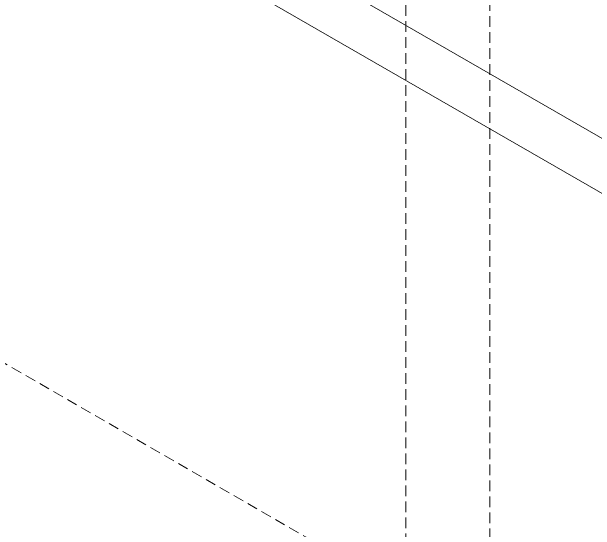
# Model space of a CAD drawing. Header units: millimetres. Extents: x -111 to 4919, y -143 to 3304.
# Drawn here: x 2737.6 to 2807.1, y 1465.7 to 1527.4 of the extents above; entities that cross this region are included whole.
import ezdxf

# ---------------------------------------------------------------- set-up
doc = ezdxf.new("R2010")
doc.units = ezdxf.units.MM
doc.linetypes.add('HIDDEN', pattern=[1.905, 1.27, -0.635])
doc.layers.add('ZANO_R', color=7, linetype='Continuous', lineweight=0)
doc.layers.add('ZANO_R_przerywana', color=7, linetype='HIDDEN', lineweight=0)

msp = doc.modelspace()

# ---------------------------------------------------------------- linework, layer by layer
at = {"layer": 'ZANO_R'}
for p, q in [((2743.551, 1549.423), (3047.606, 1373.876)), ((3047.606, 1367.345), (2743.551, 1542.891))]:
    msp.add_line(p, q, dxfattribs=at)
at = {"layer": 'ZANO_R_przerywana'}
for p, q in [((2630.413, 1546.974), (3054.677, 1302.025)), ((2784.512, 1441.179), (2784.512, 1536.389)), ((2794.512, 1536.389), (2794.512, 1441.179))]:
    msp.add_line(p, q, dxfattribs=at)

doc.saveas('drawing.dxf')
